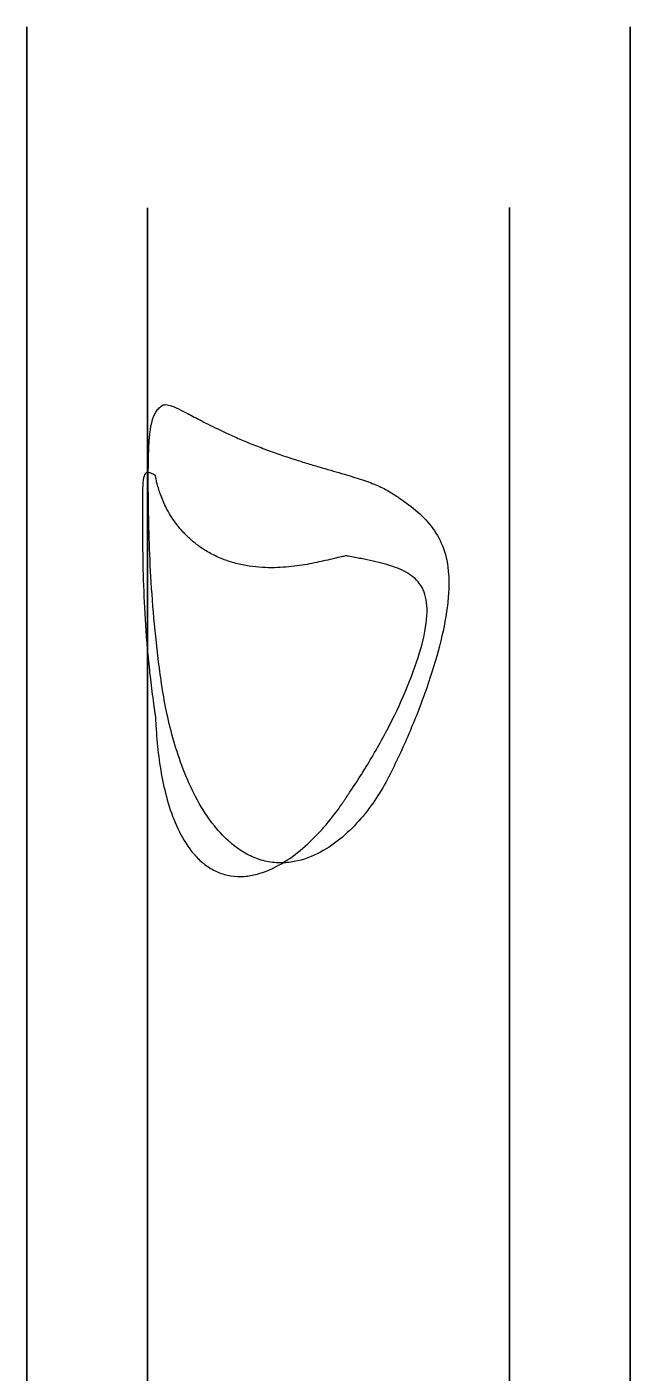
# Model space of a CAD drawing. Header units: millimetres. Extents: x -228 to 252, y -232 to 100.
# Drawn here: x 232 to 252, y 25.33 to 70 of the extents above; entities that cross this region are included whole.
import ezdxf

# ---------------------------------------------------------------- set-up
doc = ezdxf.new("R2010")
doc.units = ezdxf.units.MM
doc.layers.add('1', color=7, linetype='Continuous', true_color=0xffffff)

# ---------------------------------------------------------------- blocks, each defined once
blk = doc.blocks.new('1119-160-1_BODY')
at = {"layer": '1', "color": 60, "linetype": 'Continuous', "lineweight": 25, "extrusion": (-1, 0, 0)}
for centre, radius in [((0, 0, -20), 70), ((0, 0, -40), 70), ((0, 0, -20), 68), ((0, 0, -40), 68), ((0, 0, -24), 64)]:
    blk.add_circle(centre, radius, dxfattribs=at)
blk.add_arc((0, 0, -36), 64, 193.991707, 166.008293, dxfattribs=at)
at = {"layer": '1', "color": 60, "linetype": 'Continuous', "lineweight": 25}
for points, knots in [([(24.39428528838643, -38.11182473227169, 48.72631304183958), (24.4309245391672, -38.31460458012921, 48.44581075911488), (24.46891710056049, -38.51729127316506, 48.16549380259256), (24.56561652518184, -38.88726423376932, 47.58668207638437), (24.62367743682221, -39.05680306662947, 47.28946463839085), (24.76353363447263, -39.36973999179794, 46.68312155979822), (24.84530470939113, -39.51241242779798, 46.37474890274094), (25.03570064680807, -39.76904216151591, 45.75987267636098), (25.14442590309749, -39.88382899485704, 45.45209713085904), (25.39823012982579, -40.08590886556726, 44.83901968016272), (25.54476105198804, -40.17356895600931, 44.53115017327509), (25.88212448612491, -40.31182228563924, 43.93970345223572), (26.07235581035933, -40.36339111294139, 43.65500806755607), (26.40923944867934, -40.40476401946233, 43.25546992515596), (26.53066210749947, -40.412231392377, 43.12700170678671), (26.78753028771752, -40.41193756076234, 42.89099906786883), (26.92375433135733, -40.40437270106774, 42.78235092392394), (27.21598553711744, -40.37099753575459, 42.58878776316256), (27.37139633342164, -40.34492838823159, 42.50500271447426), (27.68771813847942, -40.27520925612759, 42.37411080420492), (27.84938714410817, -40.23151929363941, 42.32623835141671), (28.1799385479596, -40.12597937991099, 42.26663046174809), (28.3469913247636, -40.06458818026693, 42.25562369422198), (28.67106915468244, -39.93095898659887, 42.26762348406925), (28.82731143782132, -39.85920107348041, 42.29010583660394), (29.28216277147068, -39.63172096369769, 42.39611887687686), (29.56921500357068, -39.46219850228606, 42.51979067049822), (30.08750863656633, -39.11507284216992, 42.81924958864439), (30.32339446114704, -38.93498122969939, 42.99631567110075), (30.76150858132145, -38.56097201126428, 43.3852842182865), (30.96227138965417, -38.36783631921726, 43.59670972401194), (31.3260495762514, -37.97407858107509, 44.03346722841906), (31.49071236832346, -37.7723877172379, 44.26014332073191), (31.78916266803086, -37.35502492025799, 44.72350052596542), (31.92035354986326, -37.13709771584149, 44.96094891841295), (32.27823785390021, -36.46546427805621, 45.67647682245241), (32.5004035274024, -36.01450667048613, 46.15669239608554), (32.9079290953263, -35.09646263850626, 47.11534094493165), (33.09332670827325, -34.62946378268481, 47.59384673753456), (33.42084805980022, -33.66585080542405, 48.53811779911556), (33.56333161911824, -33.16929688814582, 49.00420233752333), (33.79487105339186, -32.12774405158432, 49.90715298687454), (33.88215548841691, -31.58864792245911, 50.3381193255158), (33.96077095872579, -30.73940026081004, 50.93741173535251), (33.97827336410956, -30.44956588905945, 51.12933491625828), (33.99462938712756, -29.85488951153239, 51.49564345955768), (33.99337082654032, -29.55054353893119, 51.66957909097178), (33.96177072563189, -28.62826812804929, 52.15771246518225), (33.90369816705316, -27.99680268066029, 52.44054823120268), (33.72408291298328, -26.7095339886477, 52.94215993282063), (33.60291980408516, -26.05513433837194, 53.1610599726608), (33.16987716783592, -24.09916065762043, 53.75393779090874), (32.78637602745608, -22.79123969810144, 54.07142724372205), (32.22519723249196, -21.18659188675798, 54.45086351632222), (32.10912622301024, -20.86688815044153, 54.52586555049874), (31.86565753454526, -20.23122357345012, 54.67378053015749), (31.727326249746, -19.91812813462025, 54.74147548435286), (31.41465247277742, -19.30404548791991, 54.87111562418031), (31.24210860920145, -19.00470340535116, 54.93300124541843), (30.86375627791452, -18.43205985154162, 55.05666696092371), (30.65766107647159, -18.15766154134584, 55.11858780866078), (30.20250513082026, -17.64120005835561, 55.25171572591434), (29.95407504563603, -17.40050679844804, 55.32262212979192), (29.55119499744405, -17.09073824085147, 55.44090214637502), (29.41141506178112, -16.9955495982325, 55.48248282996001), (29.11817952635946, -16.82568979468925, 55.57205878277897), (28.96346258367155, -16.75071008596934, 55.62048177631241), (28.64864431384938, -16.63288470203099, 55.7225448401303), (28.48752363888596, -16.58933084497778, 55.77644478308662), (28.15653620860629, -16.53933229556347, 55.89184260250126), (27.98729374119969, -16.53369468542603, 55.95325267829536), (27.65950929722796, -16.56405211829257, 56.07733757072124), (27.49985488824665, -16.59947856096721, 56.14032017476866), (27.1886364357065, -16.70890922905999, 56.26811787012085), (27.03824500551041, -16.78316979431514, 56.33246691297657), (26.61850126659577, -17.04665123740854, 56.51822437324865), (26.37797747535464, -17.27364728958817, 56.63312629602861), (25.94901233253373, -17.79378046743449, 56.84578550184362), (25.76853236055781, -18.07685729223405, 56.93976660390646), (25.44985848288211, -18.6731717276817, 57.10712496232546), (25.31166444165749, -18.98870961271137, 57.18050521596581), (25.0703434298899, -19.63536570537685, 57.30369625279059), (24.96763430822645, -19.96471996919859, 57.35342357909411), (24.7889518419519, -20.63319142018177, 57.4275758747924), (24.71316297490746, -20.97237876805259, 57.45179918752892), (24.58288610856825, -21.65945942424306, 57.47110659322378), (24.52891168574333, -22.00754207197149, 57.46516773965543), (24.46273663030876, -22.52509950273493, 57.42951918653264), (24.44331867314501, -22.69722557124044, 57.41244527208001), (24.4048699455346, -23.04164618416964, 57.3793670595021), (24.38638120062365, -23.21383750196018, 57.36211466352805), (24.33375092211674, -23.73014971646788, 57.30608107127759), (24.30219466657401, -24.07405770498098, 57.26360952151067), (24.15881317279451, -25.79218374120154, 57.02885052106436), (24.09454159069598, -27.16855480688794, 56.76075975738336), (24.04405676330311, -29.15967278768553, 56.14798056987155), (24.03443822888541, -29.81211668450793, 55.90777085046734), (24.02376160925827, -31.08713758499923, 55.33289086434235), (24.02258615452331, -31.70176213116584, 55.00091658161559), (24.02707396668414, -32.87160265665369, 54.25236731898066), (24.03282631012505, -33.43013932866985, 53.8342399181935), (24.05645732699742, -34.49523156867933, 52.92827809221181), (24.07434717238029, -34.99620246634865, 52.44645507319566), (24.12848716460451, -35.95224431273639, 51.44150626155808), (24.16476170762029, -36.40734377739327, 50.91840847351377), (24.26088059167306, -37.28367729787298, 49.84239575153271), (24.32100678682489, -37.70626503655669, 49.28731760728898), (24.39428528838643, -38.1118247322717, 48.72631304183959)], [0, 0, 0, 0, 0.0156250000000003, 0.0156250000000003, 0.0312500000000005, 0.0312500000000005, 0.0468750000000008, 0.0468750000000008, 0.0625000000000011, 0.0625000000000011, 0.0781250000000014, 0.0781250000000014, 0.0937500000000016, 0.0937500000000016, 0.1015625000000018, 0.1015625000000018, 0.1093750000000019, 0.1093750000000019, 0.117187500000002, 0.117187500000002, 0.1250000000000021, 0.1250000000000021, 0.1328125000000023, 0.1328125000000023, 0.1406250000000024, 0.1406250000000024, 0.1562500000000025, 0.1562500000000025, 0.1718750000000026, 0.1718750000000026, 0.1875000000000027, 0.1875000000000027, 0.2031250000000029, 0.2031250000000029, 0.2187500000000031, 0.2187500000000031, 0.2500000000000032, 0.2500000000000032, 0.2812500000000033, 0.2812500000000033, 0.3125000000000033, 0.3125000000000033, 0.3437500000000034, 0.3437500000000034, 0.3593750000000035, 0.3593750000000035, 0.3750000000000036, 0.3750000000000036, 0.4062500000000037, 0.4062500000000037, 0.4375000000000039, 0.4375000000000039, 0.5000000000000043, 0.5000000000000043, 0.5156250000000044, 0.5156250000000044, 0.5312500000000047, 0.5312500000000047, 0.5468750000000048, 0.5468750000000048, 0.562500000000005, 0.562500000000005, 0.5781250000000051, 0.5781250000000051, 0.5859375000000052, 0.5859375000000052, 0.5937500000000052, 0.5937500000000052, 0.6015625000000052, 0.6015625000000052, 0.6093750000000052, 0.6093750000000052, 0.6171875000000053, 0.6171875000000053, 0.6250000000000053, 0.6250000000000053, 0.6406250000000051, 0.6406250000000051, 0.656250000000005, 0.656250000000005, 0.6718750000000048, 0.6718750000000048, 0.6875000000000047, 0.6875000000000047, 0.7031250000000044, 0.7031250000000044, 0.7187500000000043, 0.7187500000000043, 0.7265625000000042, 0.7265625000000042, 0.7343750000000041, 0.7343750000000041, 0.7500000000000038, 0.7500000000000038, 0.8125000000000027, 0.8125000000000027, 0.8437500000000022, 0.8437500000000022, 0.8750000000000018, 0.8750000000000018, 0.9062500000000013, 0.9062500000000013, 0.9375000000000009, 0.9375000000000009, 0.9687500000000004, 0.9687500000000004, 1, 1, 1, 1]), ([(24.25843614904546, -36.4378150493593, 47.12211959947449), (24.25714958498903, -36.43137450410466, 47.14037433132171), (24.2535505700589, -36.42254294379264, 47.15741404570341), (24.2482576991066, -36.40583011020222, 47.19198789739476), (24.24556545115545, -36.39737398078833, 47.20921964291458), (24.23771248214051, -36.37222919394637, 47.26105610546732), (24.23261737655806, -36.35552441488839, 47.29566245010857), (24.21739625904588, -36.30506245557925, 47.39932145975494), (24.20748472289191, -36.27117780741955, 47.46834302968082), (24.17844673823736, -36.16876910101382, 47.67514079347485), (24.16001846748409, -36.09949572244896, 47.81264040485082), (24.10744936733005, -35.88851192994726, 48.22380930359371), (24.07599976403349, -35.74349809600041, 48.49642573644945), (23.99203860773936, -35.29528718284981, 49.30492265195078), (23.94981708156608, -34.97874234714374, 49.83221817437109), (23.88703975262797, -34.29560872176082, 50.85273970019818), (23.86658118197167, -33.92921926734704, 51.34611268611548), (23.83997343652996, -33.12160591989151, 52.28080053953747), (23.83381834494124, -32.67515577803145, 52.72508573946754), (23.82761216271722, -31.71712947756746, 53.4991164463091), (23.82712712012464, -31.20269538647637, 53.83272314774388), (23.82859448023589, -30.37324932653399, 54.24597941728943), (23.82955174536862, -30.08537197325806, 54.37003965258097), (23.83307395355573, -29.50091814407385, 54.58675788126533), (23.83562543203151, -29.20545853240753, 54.67928680389038), (23.84726344388175, -28.31105232250414, 54.91732743642769), (23.86039057390123, -27.7042515621192, 55.02412956850441), (23.90561694174912, -26.47643956131539, 55.16632993209577), (23.93776953056672, -25.85387268993517, 55.20076285637832), (24.00491463130647, -24.92584145479459, 55.21376878323487), (24.03050485551632, -24.61687914662302, 55.2116748507602), (24.08913577979039, -23.99975206765526, 55.19918076807995), (24.12204409482604, -23.69156967124481, 55.18918762776931), (24.17441951066045, -23.22974725120302, 55.16117735935192), (24.19316814026819, -23.0759396311236, 55.15077163064733), (24.22436938716747, -22.84548368168588, 55.13729113687183), (24.23522721623538, -22.76870315809566, 55.13310156974514), (24.25070838828545, -22.65348877725517, 55.12451338036365), (24.25586873483429, -22.61498992280067, 55.12146631030598), (24.26356375594396, -22.53923061675024, 55.1106842379069), (24.26503287785108, -22.50232335971825, 55.10124257837654), (24.26582552244396, -22.39350722764348, 55.06523095457312), (24.27447938167246, -22.31883986761763, 55.05077274403037), (24.28344925474072, -22.1733073676775, 55.00624900315763), (24.28709114574187, -22.10142163934895, 54.98063426802431), (24.30142551076158, -21.88642861966678, 54.90223327319491), (24.31580786543686, -21.74418436926921, 54.84839854430267), (24.3646318611743, -21.32487457829668, 54.6755129603573), (24.4046560512214, -21.05434497711547, 54.54478941256217), (24.51231660439973, -20.526663455317, 54.2665428103525), (24.57965690691793, -20.26888163402228, 54.11830311019592), (24.74808105024085, -19.77064594487828, 53.80737422105387), (24.84806854711234, -19.53336236022454, 53.6466564865838), (25.03563122711131, -19.19875416129942, 53.40278947527319), (25.10419724831385, -19.09081371463712, 53.32081589421234), (25.25644360970155, -18.88364505263966, 53.15554990931837), (25.34006407449047, -18.78434990093572, 53.07197283447297), (25.52213467346881, -18.60277994132957, 52.9091028428407), (25.62134483643796, -18.51984996740769, 52.82955854762722), (25.83945275131136, -18.37288762408633, 52.67504398181717), (25.95950103321046, -18.30851826332841, 52.59933476969208), (26.21322202718826, -18.20945781765003, 52.46141464008696), (26.3480644567152, -18.17369717804759, 52.39831043435438), (26.63336764143781, -18.13347801585046, 52.28601202203635), (26.78183301786266, -18.12994244057756, 52.23805908759394), (27.07555625036754, -18.15257583015807, 52.16099830780701), (27.22177628160346, -18.17846635573842, 52.13158163102808), (27.51297957636946, -18.25531339152595, 52.08777435925085), (27.65916291021377, -18.30661674697973, 52.07290223726268), (28.08055853173555, -18.48565070319619, 52.04722850199084), (28.34194494764809, -18.63766551218685, 52.05432150783822), (28.83851685568274, -18.9856664992992, 52.0959466339161), (29.07328499539561, -19.18145269849859, 52.12854815586609), (29.50979605985833, -19.59592701689621, 52.20539926993327), (29.71327716197143, -19.8162518433093, 52.2515068309797), (30.00060898899096, -20.16523018517921, 52.31553885927807), (30.09352913635648, -20.2849275282464, 52.33606532895124), (30.27125577993353, -20.52830815685507, 52.3786359180261), (30.35625198591179, -20.65241220035157, 52.40746471297794), (30.45652415103831, -20.81002779259455, 52.42340313304204), (30.47626486492133, -20.84166305346566, 52.42506506755358), (30.51566616113989, -20.90519972393899, 52.43406724808447), (30.53536198249122, -20.93712374958768, 52.44247852603338), (30.59245508858584, -21.03339551198061, 52.45256537465312), (30.62840115137186, -21.09813187163987, 52.44385826943652), (30.73624888480386, -21.29254707665595, 52.42313687587755), (30.807059726738, -21.42263652408305, 52.40634560292956), (30.94752363196959, -21.68375803813664, 52.38064156514787), (31.01676930514902, -21.81491331586468, 52.36917480528825), (31.15259340271739, -22.07857614856325, 52.3434592908755), (31.21924999520357, -22.21103062878712, 52.32894858447003), (31.41639211422912, -22.60997349085876, 52.28619266162919), (31.54381783301746, -22.878102435099, 52.2570365228289), (31.91280250728206, -23.68967556764318, 52.16712677806306), (32.13930495249596, -24.23807547616374, 52.10048051194352), (32.54376000678386, -25.3446361710272, 51.93166798194034), (32.72234576299408, -25.90337132261335, 51.82989500516349), (33.01715121044802, -27.03134817252367, 51.55729189837076), (33.13027327346708, -27.59174448230936, 51.38738586397556), (33.23080733922608, -28.40635255418454, 51.05510961211811), (33.25294506368851, -28.67412633817278, 50.93133580047891), (33.2720713490785, -29.20088152196607, 50.65383399448368), (33.26875007940177, -29.46179338880353, 50.49854205875877), (33.22071556007262, -30.20594705542594, 50.00218635810185), (33.13918979643138, -30.65694089868525, 49.6284229369225), (32.89900429005441, -31.49774224111602, 48.82505282496022), (32.73981197501116, -31.88919520826339, 48.39462419452927), (32.37320474562446, -32.61836699016832, 47.53034315193867), (32.16461945951796, -32.95925826845333, 47.09275395743878), (31.70649244774673, -33.61620768662442, 46.21931570648056), (31.45685842851979, -33.93297498368918, 45.78406715168814), (31.05762541791713, -34.40218283606052, 45.13932945840565), (30.91864539279197, -34.55153166968763, 44.92197836582956), (30.74113047193048, -34.74655989852865, 44.65867032492839), (30.70548574206818, -34.78592476750919, 44.60635671020906), (30.6336289959541, -34.86341539408622, 44.50124146171686), (30.59783921820092, -34.90419285819759, 44.45001818129059), (30.54057800437307, -34.94552398279311, 44.36165901291404), (30.52111655801137, -34.95383998997631, 44.32993697409014), (30.4817192972568, -34.97584542557125, 44.26938788288484), (30.46166936364412, -34.99113790518928, 44.24096734553915), (30.40114110251777, -35.0312191484439, 44.1539203785163), (30.36018413366442, -35.05276813578366, 44.09452136106434), (30.15076919348568, -35.15811693404954, 43.80056229821371), (29.96867018983234, -35.24105578309626, 43.57719758485239), (29.57941171545534, -35.39068041307885, 43.14570827233291), (29.37047460431684, -35.45985816874017, 42.9380427121474), (28.92373280289252, -35.59870527621196, 42.55624105976664), (28.68849553417442, -35.666021287478, 42.38237072486114), (28.1852625357074, -35.80335693605385, 42.08531333465319), (27.91242290251204, -35.87622832798117, 41.96213606551795), (27.49032518284278, -35.98764164589656, 41.84913909677745), (27.3470554864751, -36.0250892340465, 41.82287927930155), (27.05391800288853, -36.10217988499702, 41.8012266687682), (26.90551634366268, -36.14154559351524, 41.80646309963264), (26.61733542261334, -36.21860996609614, 41.85128241352098), (26.47460724591106, -36.25710096911974, 41.89142503824358), (26.20105270546744, -36.33155243217966, 42.00665815494789), (26.07104031434426, -36.36730379994833, 42.08116642705986), (25.83255461796256, -36.4333548183976, 42.2541567862319), (25.72233045827833, -36.46387776954257, 42.35274232211172), (25.51710613679254, -36.5206044730307, 42.57035512357278), (25.42289939689097, -36.5468043013433, 42.68948018407202), (25.16800944361071, -36.61632064585385, 43.05960324282506), (25.03003152714221, -36.65117107409691, 43.32454990823963), (24.79671842574329, -36.70342539918946, 43.87900633465227), (24.70321993435527, -36.72107803199238, 44.16920751196624), (24.54718340949076, -36.73384285065315, 44.75115730467213), (24.48463028847517, -36.72990295171569, 45.04547912795347), (24.38476608542215, -36.69997301170903, 45.6395241381433), (24.34762465426249, -36.67385739366409, 45.94055712684548), (24.3048843093536, -36.60851198978939, 46.38726893197753), (24.29298069140133, -36.58256115721335, 46.53558044640978), (24.27836664086444, -36.5360005091901, 46.75687742269221), (24.27434462824547, -36.51964774472759, 46.83055582973304), (24.26724409540393, -36.48372365463021, 46.9773848208183), (24.26357700143322, -36.46355017874159, 47.04917734577501), (24.25843614904546, -36.4378150493593, 47.12211959947449)], [0, 0, 0, 0, 0.0009765625000002, 0.0009765625000002, 0.0019531250000003, 0.0019531250000003, 0.0039062500000005, 0.0039062500000005, 0.0078125000000005, 0.0078125000000005, 0.0156250000000008, 0.0156250000000008, 0.0312500000000013, 0.0312500000000013, 0.0625000000000028, 0.0625000000000028, 0.0937500000000043, 0.0937500000000043, 0.1250000000000059, 0.1250000000000059, 0.1562500000000074, 0.1562500000000074, 0.1718750000000082, 0.1718750000000082, 0.187500000000009, 0.187500000000009, 0.2187500000000108, 0.2187500000000108, 0.2500000000000126, 0.2500000000000126, 0.2656250000000135, 0.2656250000000135, 0.2812500000000145, 0.2812500000000145, 0.289062500000015, 0.289062500000015, 0.2929687500000153, 0.2929687500000153, 0.2949218750000154, 0.2949218750000154, 0.2968750000000155, 0.2968750000000155, 0.3007812500000157, 0.3007812500000157, 0.3046875000000158, 0.3046875000000158, 0.3125000000000159, 0.3125000000000159, 0.3281250000000159, 0.3281250000000159, 0.3437500000000159, 0.3437500000000159, 0.3593750000000159, 0.3593750000000159, 0.367187500000016, 0.367187500000016, 0.375000000000016, 0.375000000000016, 0.382812500000016, 0.382812500000016, 0.390625000000016, 0.390625000000016, 0.398437500000016, 0.398437500000016, 0.406250000000016, 0.406250000000016, 0.414062500000016, 0.414062500000016, 0.421875000000016, 0.421875000000016, 0.4375000000000162, 0.4375000000000162, 0.4531250000000163, 0.4531250000000163, 0.4687500000000165, 0.4687500000000165, 0.4765625000000166, 0.4765625000000166, 0.4843750000000167, 0.4843750000000167, 0.4863281250000168, 0.4863281250000168, 0.4882812500000169, 0.4882812500000169, 0.492187500000017, 0.492187500000017, 0.5000000000000171, 0.5000000000000171, 0.5078125000000172, 0.5078125000000172, 0.5156250000000173, 0.5156250000000173, 0.5312500000000175, 0.5312500000000175, 0.5625000000000181, 0.5625000000000181, 0.5937500000000185, 0.5937500000000185, 0.6250000000000191, 0.6250000000000191, 0.6406250000000193, 0.6406250000000193, 0.6562500000000195, 0.6562500000000195, 0.6875000000000205, 0.6875000000000205, 0.7187500000000214, 0.7187500000000214, 0.7500000000000224, 0.7500000000000224, 0.7812500000000233, 0.7812500000000233, 0.7968750000000239, 0.7968750000000239, 0.8007812500000239, 0.8007812500000239, 0.8046875000000239, 0.8046875000000239, 0.8066406250000236, 0.8066406250000236, 0.8085937500000234, 0.8085937500000234, 0.8125000000000229, 0.8125000000000229, 0.8281250000000211, 0.8281250000000211, 0.8437500000000193, 0.8437500000000193, 0.8593750000000177, 0.8593750000000177, 0.8750000000000159, 0.8750000000000159, 0.882812500000015, 0.882812500000015, 0.8906250000000141, 0.8906250000000141, 0.8984375000000132, 0.8984375000000132, 0.9062500000000123, 0.9062500000000123, 0.9140625000000115, 0.9140625000000115, 0.9218750000000107, 0.9218750000000107, 0.9375000000000087, 0.9375000000000087, 0.9531250000000067, 0.9531250000000067, 0.9687500000000047, 0.9687500000000047, 0.9843750000000028, 0.9843750000000028, 0.9921875000000016, 0.9921875000000016, 0.9960937500000008, 0.9960937500000008, 1, 1, 1, 1])]:
    blk.add_open_spline(points, degree=3, knots=knots, dxfattribs=at)

msp = doc.modelspace()

# ---------------------------------------------------------------- block references
at = {"layer": '1', "color": 172, "linetype": 'Continuous', "lineweight": 18, "extrusion": (0, 1, 0), "rotation": 180}
msp.add_blockref('1119-160-1_BODY', (-212, 0), dxfattribs=at)

doc.saveas('drawing.dxf')
